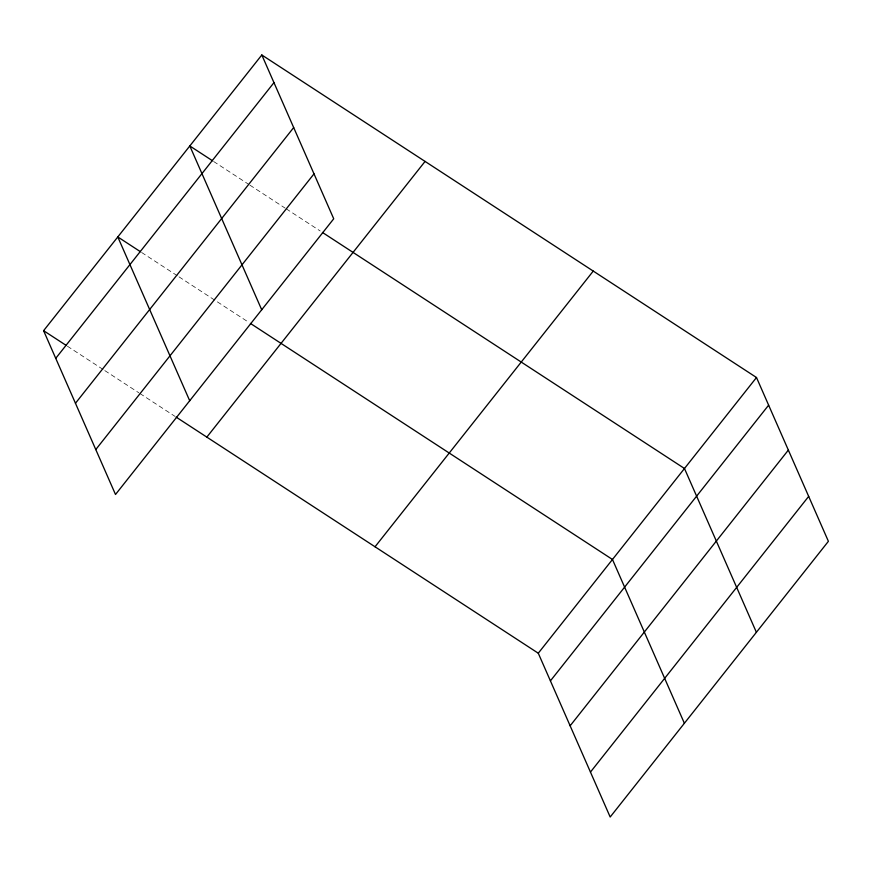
<?xml version="1.0" encoding="UTF-8"?>
<svg xmlns="http://www.w3.org/2000/svg" width="872" height="872" viewBox="0 0 872 872"><rect width="100%" height="100%" fill="white"/><g stroke="black" fill="none" stroke-linecap="round" stroke-linejoin="round"><path stroke-width="0.65" stroke-dasharray="4.36 3.27" d="M213.618 161.484L248.76 184.395M249.893 185.137L285.035 208.048M286.169 208.79L320.177 230.96M141.602 252.466L177.877 276.119M179.011 276.86L249.294 322.684M67.406 346.206L103.681 369.859M104.814 370.6L138.822 392.771M139.956 393.512L175.098 416.424"/><path stroke-width="1.31" d="M261.818 54.98L333.725 218.785L115.507 494.489L43.6 330.684L261.818 54.98L756.493 377.511L828.4 541.316L610.182 817.02L538.275 653.215L176.231 417.165M55.743 358.338L273.961 82.633M75.461 403.267L293.679 127.563M95.778 449.56L314.007 173.855M206.838 437.123L425.067 161.418M375.036 546.777L593.254 271.072M538.275 653.215L756.493 377.511M550.417 680.869L768.635 405.164M570.135 725.798L788.353 450.094M590.453 772.091L808.682 496.386M212.485 160.742L189.813 145.962L261.709 309.767M322.444 232.443L684.476 468.493L756.384 632.298M140.468 251.725L117.796 236.944L189.704 400.749M250.428 323.425L612.471 559.475L684.378 723.28M43.6 330.684L66.272 345.465"/></g></svg>
